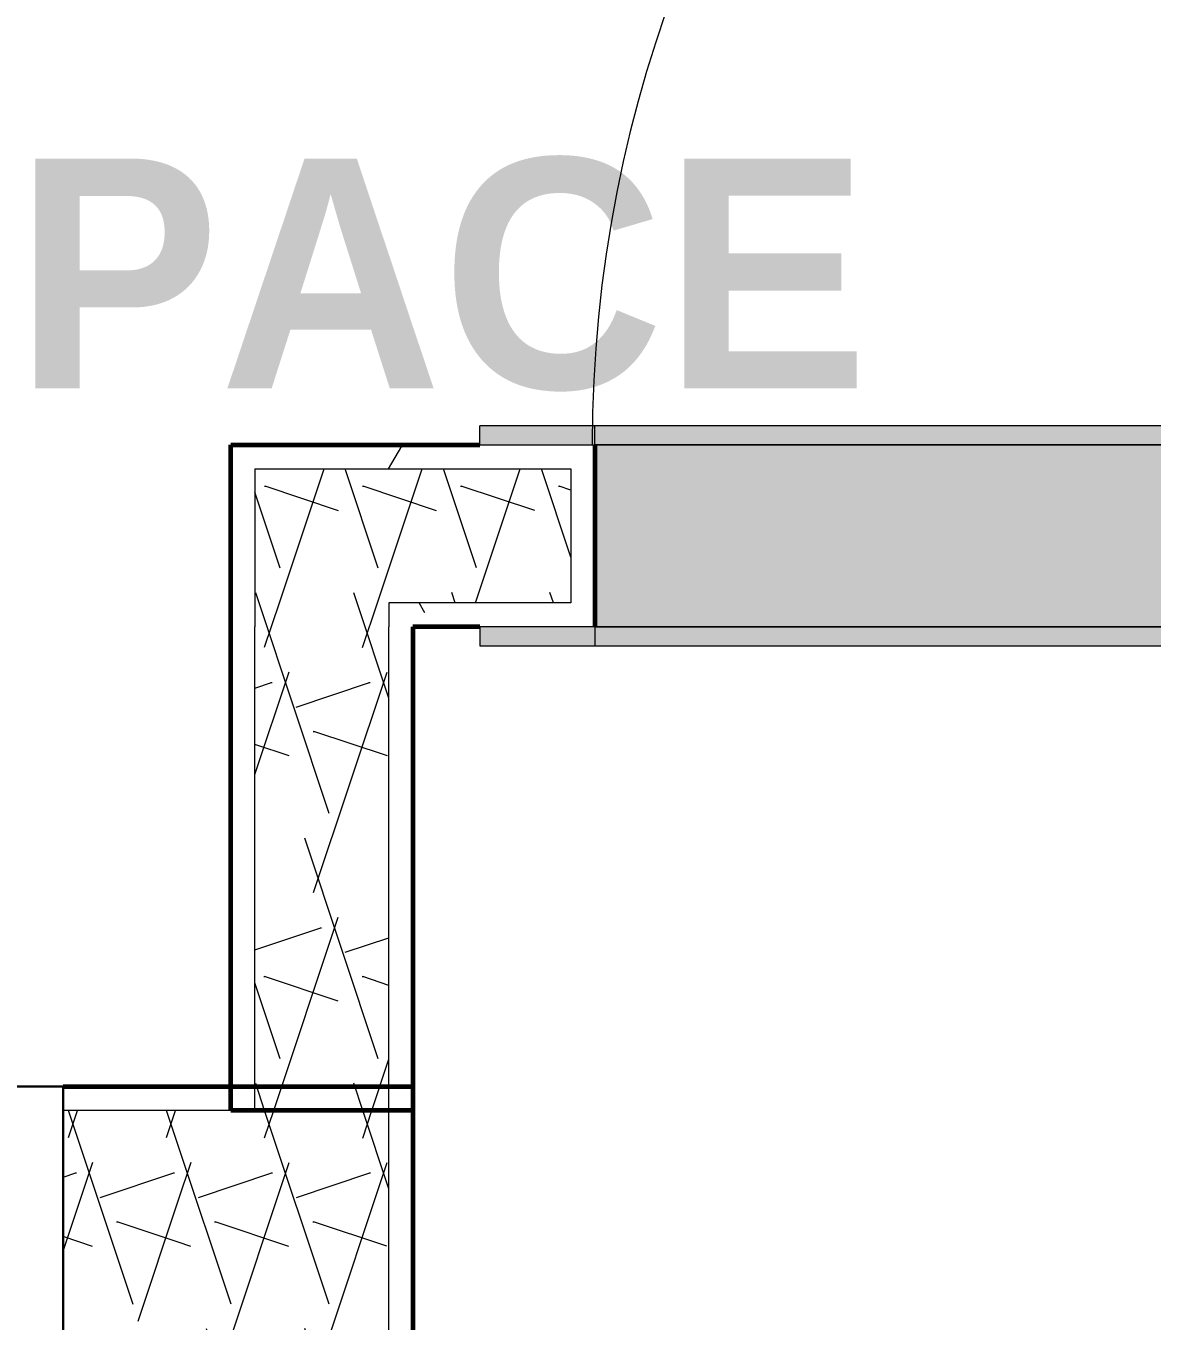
# Model space of a CAD drawing. Header units: inches. Extents: x -4110 to -1807, y 9775 to 11251.
# Drawn here: x -3047.55 to -3018.15, y 10470.04 to 10503.85 of the extents above; entities that cross this region are included whole.
import ezdxf

# ---------------------------------------------------------------- set-up
doc = ezdxf.new("R2010")
doc.units = ezdxf.units.IN
doc.header["$MEASUREMENT"] = 0
for name, color, linetype, lineweight in [('0-1', 7, 'Continuous', 5), ('0-2', 10, 'Continuous', 18), ('A-DOOR', 31, 'Continuous', 18), ('A-DOOR-3', 7, 'Continuous', 9), ('A-DOOR-FRAM-1', 31, 'Continuous', 18), ('A-DOOR-FRAM-2', 7, 'Continuous', 9), ('A-DOOR-FRAM-4', 31, 'Continuous', 30), ('A-WALL', 113, 'Continuous', 18), ('A-WALL-1', 8, 'Continuous', 5), ('A-WALL-3', 250, 'Continuous', 60), ('A-WALL-4', 10, 'Continuous', 18), ('A-WALL-PATT-1', 7, 'Continuous', 9), ('A-WALL-PATT-2', 253, 'Continuous', 9), ('A-WALL-PATT-4', 111, 'Continuous', 9), ('G-ANNO-TEXT', 231, 'Continuous', 9), ('I-WALL-5', 2, 'Continuous', 60)]:
    doc.layers.add(name, color=color, linetype=linetype, lineweight=lineweight)
doc.styles.add('Century Gothic_B', font='GOTHICB.TTF', dxfattribs={"height": 6})
pattern_1 = [(161.57, (0.32, 0.32), (-2.560496185, -0.000537386), [0, -18.214, 2.022, 0]), (18.43, (-0.32, 0.32), (-2.560496185, 0.000537386), [0, -18.214, 2.022, 0]), (108.43, (0.32, 0.32), (1.27922091, -6.400876726), [6.07, -14.166]), (71.57, (-0.32, 0.32), (1.27922091, 6.400876726), [6.07, -14.166])]
pattern_2 = [(0, (0, 0), (20.48, 5.12), [0.845, -14.515, 0.845, -14.515, -81.92]), (0, (0, 0), (20.48, 5.12), [-30.72, 0.845, -29.875, 0.845, -14.515, -35.84]), (0, (0, 0), (20.48, 5.12), [-76.8, 0.845, -9.395, 0.845, -24.755]), (120, (7.68, 2.56), (-14.67405, 15.1762003), [0.845, -14.515, 0.845, -14.515, -81.92]), (120, (7.68, 2.56), (-14.67405, 15.1762003), [-30.72, 0.845, -29.875, 0.845, -14.515, -35.84]), (120, (7.68, 2.56), (-14.67405, 15.1762003), [-76.8, 0.845, -9.395, 0.845, -24.755]), (240, (10.24, 12.8), (-5.80595, -20.2962003), [0.845, -14.515, 0.845, -14.515, -81.92]), (240, (10.24, 12.8), (-5.80595, -20.2962003), [-30.72, 0.845, -29.875, 0.845, -14.515, -35.84]), (240, (10.24, 12.8), (-5.80595, -20.2962003), [-76.8, 0.845, -9.395, 0.845, -24.755])]

# ---------------------------------------------------------------- blocks, each defined once
blk = doc.blocks.new('SWING - SINGLE - FLUSH - SWING - FLUSH - 2-10 x 6-8 - PRIVACY-3983842-ENLARGED RCP - 2ND FLOOR PLAN - WEST')
at = {"layer": 'A-DOOR-FRAM-1'}
for points in [[(-17.625, 2.375), (-17, 2.375), (-17, 2.875), (-20, 2.875), (-20, 2.375)], [(-10.517, 2.375), (17, 2.375), (17, 2.875), (-17, 2.875), (-17, 2.375)], [(-17, -2.875), (-17, -2.375), (-20, -2.375), (-20, -2.875), (-17.625, -2.875)], [(7.833, -2.875), (17, -2.875), (17, -2.375), (-17, -2.375), (-17, -2.875), (-10.517, -2.875)]]:
    blk.add_hatch(color=256, dxfattribs=at).paths.add_polyline_path(points, flags=0)
at = {"layer": 'A-DOOR-3'}
blk.add_arc((17, 2.375), 34.067, 93.3657, 180, dxfattribs=at)
at = {"layer": 'A-DOOR-FRAM-2'}
for p, q in [((-17, 2.875), (-20, 2.875)), ((-20, 2.375), (-20, 2.875)), ((17, 2.875), (-17, 2.875)), ((-17, 2.375), (-17, 2.875)), ((-20, 2.375), (-17, 2.375)), ((-17, 2.375), (17, 2.375)), ((-17, -2.375), (-20, -2.375)), ((-20, -2.375), (-20, -2.875)), ((17, -2.375), (-17, -2.375)), ((-17, -2.375), (-17, -2.875)), ((-20, -2.875), (-17, -2.875)), ((-17, -2.875), (17, -2.875))]:
    blk.add_line(p, q, dxfattribs=at)
blk = doc.blocks.new('CTR - 1st Phase - Unit Layouts_rvt-1-ENLARGED RCP - 2ND FLOOR PLAN - WEST')
at = {"layer": 'A-WALL-1'}
blk.add_hatch(color=256, dxfattribs=at).paths.add_polyline_path([(-2998.699, 10488.164), (-2998.699, 10492.914), (-3032.699, 10492.914), (-3032.699, 10488.164), (-3016.702, 10488.164)], flags=0)
at = {"layer": 'A-WALL-PATT-1'}
h = blk.add_hatch(dxfattribs=at)
h.set_pattern_fill('FP_1', color=256, style=0, pattern_type=2)
h.set_pattern_definition(pattern_2)
h.paths.add_polyline_path([(-2998.699, 10490.539), (-2998.074, 10490.539), (-2998.074, 10492.289), (-2995.699, 10492.289), (-2995.699, 10492.914), (-2998.699, 10492.914), (-2998.699, 10492.125)], flags=0)
h.paths.add_polyline_path([(-3032.699, 10490.539), (-3032.699, 10492.914), (-3042.199, 10492.914), (-3042.199, 10492.289), (-3033.324, 10492.289), (-3033.324, 10490.539)], flags=0)
h = blk.add_hatch(dxfattribs=at)
h.set_pattern_fill('FP_1', color=256, style=0, pattern_type=2)
h.set_pattern_definition(pattern_2)
h.paths.add_polyline_path([(-2996.357, 10488.164), (-2995.699, 10488.164), (-2995.699, 10488.789), (-2998.074, 10488.789), (-2998.074, 10490.539), (-2998.699, 10490.539), (-2998.699, 10488.164), (-2998.074, 10488.164)], flags=0)
h.paths.add_polyline_path([(-3037.449, 10488.164), (-3032.699, 10488.164), (-3032.699, 10490.539), (-3033.324, 10490.539), (-3033.324, 10488.789), (-3038.074, 10488.789), (-3038.074, 10488.164)], flags=0)
at = {"layer": 'A-WALL-PATT-2'}
h = blk.add_hatch(dxfattribs=at)
h.set_pattern_fill('FP_2', color=256, style=0, pattern_type=2)
h.set_pattern_definition(pattern_1)
h.paths.add_polyline_path([(-2998.074, 10488.789), (-2995.074, 10488.789), (-2995.074, 10492.289), (-2998.074, 10492.289), (-2998.074, 10490.539)], flags=0)
h.paths.add_polyline_path([(-3038.074, 10488.789), (-3033.324, 10488.789), (-3033.324, 10492.289), (-3041.574, 10492.289), (-3041.574, 10488.789)], flags=0)
h = blk.add_hatch(dxfattribs=at)
h.set_pattern_fill('FP_2', color=256, style=0, pattern_type=2)
h.set_pattern_definition(pattern_1)
h.paths.add_polyline_path([(-3041.574, 10475.539), (-3038.074, 10475.539), (-3038.074, 10488.789), (-3041.574, 10488.789), (-3041.574, 10475.859)], flags=0)
at = {"layer": 'A-WALL-3'}
for p, q in [((-3042.199, 10492.914), (-3035.699, 10492.914)), ((-3042.199, 10492.289), (-3042.199, 10492.914)), ((-3032.699, 10492.914), (-3032.699, 10488.164)), ((-3042.199, 10488.164), (-3042.199, 10492.289)), ((-3042.199, 10475.539), (-3042.199, 10488.164)), ((-3037.449, 10488.164), (-3037.449, 10475.539)), ((-3035.699, 10488.164), (-3037.449, 10488.164)), ((-3037.449, 10475.539), (-3042.199, 10475.539))]:
    blk.add_line(p, q, dxfattribs=at)
at = {"layer": 'A-WALL-4'}
for p, q in [((-2998.699, 10492.914), (-3032.699, 10492.914)), ((-3041.574, 10492.289), (-3041.574, 10488.789)), ((-3041.574, 10492.289), (-3033.324, 10492.289)), ((-3033.324, 10492.289), (-3033.324, 10490.539)), ((-3033.324, 10490.539), (-3033.324, 10488.789)), ((-3041.574, 10488.789), (-3041.574, 10488.164)), ((-3038.074, 10488.789), (-3038.074, 10488.164)), ((-3033.324, 10488.789), (-3038.074, 10488.789)), ((-3041.574, 10475.539), (-3041.574, 10488.164)), ((-3038.074, 10475.539), (-3038.074, 10488.164)), ((-3032.699, 10488.164), (-2998.699, 10488.164))]:
    blk.add_line(p, q, dxfattribs=at)
at = {"layer": '0-2'}
blk.add_blockref('SWING - SINGLE - FLUSH - SWING - FLUSH - 2-10 x 6-8 - PRIVACY-3983842-ENLARGED RCP - 2ND FLOOR PLAN - WEST', (-3015.699, 10490.539), dxfattribs=at)
blk = doc.blocks.new('HOLLOW METAL - UNIT DOOR-2191978-ENLARGED RCP - 2ND FLOOR PLAN - WEST')
at = {"layer": 'A-DOOR-FRAM-4'}
for p, q in [((20, 3.875), (18, 3.875)), ((20, -4.125), (20, 3.875))]:
    blk.add_line(p, q, dxfattribs=at)

msp = doc.modelspace()

# ---------------------------------------------------------------- hatches: boundary and pattern name
at = {"layer": 'A-WALL-PATT-4'}
h = msp.add_hatch(dxfattribs=at)
h.set_pattern_fill('FP_1', color=256, style=0, pattern_type=2)
h.set_pattern_definition(pattern_2)
h.paths.add_polyline_path([(-3042.199, 10475.539), (-3042.199, 10476.164), (-3046.574, 10476.164), (-3046.574, 10475.539), (-3043.574, 10475.539)], flags=0)
h.paths.add_polyline_path([(-3101.236, 10475.539), (-3086.574, 10475.539), (-3086.574, 10476.164), (-3109.611, 10476.164), (-3109.611, 10475.539), (-3101.861, 10475.539)], flags=0)
h = msp.add_hatch(dxfattribs=at)
h.set_pattern_fill('FP_2', color=256, style=0, pattern_type=2)
h.set_pattern_definition(pattern_1)
h.paths.add_polyline_path([(-3044.074, 10470.039), (-3043.574, 10470.039), (-3043.574, 10475.539), (-3046.574, 10475.539), (-3046.574, 10470.039), (-3044.699, 10470.039)], flags=0)
h.paths.add_polyline_path([(-3101.861, 10470.039), (-3086.574, 10470.039), (-3086.574, 10475.539), (-3102.361, 10475.539), (-3102.361, 10470.039)], flags=0)
h = msp.add_hatch(dxfattribs=at)
h.set_pattern_fill('FP_2', color=256, style=0, pattern_type=2)
h.set_pattern_definition(pattern_1)
h.paths.add_polyline_path([(-3043.574, 10452.039), (-3038.074, 10452.041), (-3038.074, 10475.539), (-3043.574, 10475.539), (-3043.574, 10452.052)], flags=0)

# ---------------------------------------------------------------- linework, layer by layer
at = {"layer": 'A-WALL'}
for p, q in [((-3038.074, 10475.539), (-3046.574, 10475.539)), ((-3038.074, 10457.539), (-3038.074, 10475.539))]:
    msp.add_line(p, q, dxfattribs=at)
at = {"layer": 'I-WALL-5'}
for p, q in [((-3046.574, 10476.164), (-3037.449, 10476.164)), ((-3037.449, 10476.164), (-3037.449, 10458.164))]:
    msp.add_line(p, q, dxfattribs=at)

# ---------------------------------------------------------------- block references
at = {"layer": '0-1'}
msp.add_blockref('CTR - 1st Phase - Unit Layouts_rvt-1-ENLARGED RCP - 2ND FLOOR PLAN - WEST', (0, 0), dxfattribs=at)
at = {"layer": 'A-DOOR'}
msp.add_blockref('HOLLOW METAL - UNIT DOOR-2191978-ENLARGED RCP - 2ND FLOOR PLAN - WEST', (-3066.574, 10472.289), dxfattribs=at)

# ---------------------------------------------------------------- texts
at = {"layer": 'G-ANNO-TEXT', "insert": (-3136.114, 10500.389), "char_height": 6, "width": 129.886, "attachment_point": 1, "style": 'Century Gothic_B'}
msp.add_mtext('EXPOSED TO FINISH SPACE', dxfattribs=at)

doc.saveas('drawing.dxf')
